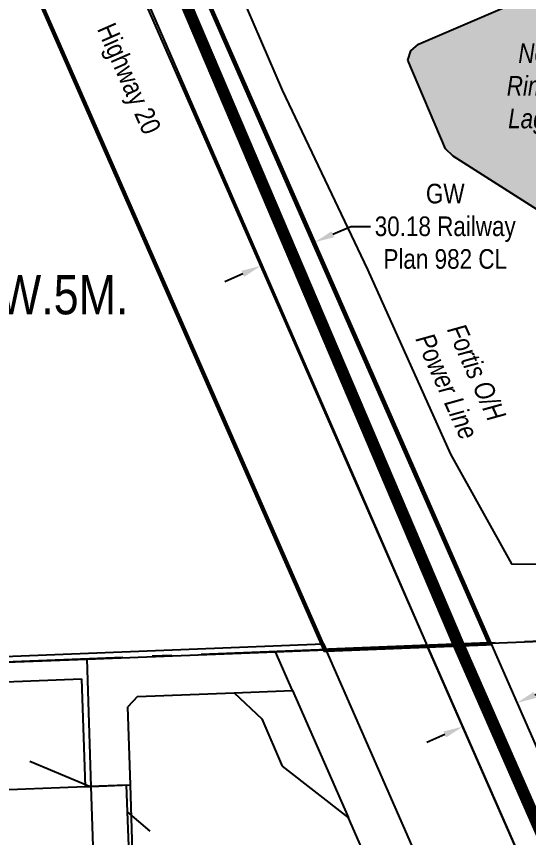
# Model space of a CAD drawing. Extents: x 665644 to 689199, y 5825051 to 5844826.
# Drawn here: x 687665.8 to 687927.1, y 5836525.6 to 5836944.5 of the extents above; entities that cross this region are included whole.
import ezdxf
from ezdxf.enums import TextEntityAlignment as Align

# ---------------------------------------------------------------- set-up
doc = ezdxf.new("R2010")
doc.units = 0
doc.header["$LTSCALE"] = 5
doc.header["$PDSIZE"] = 0.5
for name, pattern in [('BORDER2', [22.225, 6.35, -3.175, 6.35, -3.175, 0, -3.175]), ('foc-QUARTERLINE', [33, 25, -3, 2, -3]), ('foc-RAIL', [35, 25, -10])]:
    doc.linetypes.add(name, pattern=pattern)
doc.layers.get('Defpoints').update_dxf_attribs({"color": 9})
doc.layers.add('AS-COUNTY', color=7, linetype='BORDER2', lineweight=60, true_color=0xcc33ff)
for name, color, linetype in [('AS-POWER', 104, 'foc-POWER'), ('AS-POWER-T', 104, 'Continuous'), ('AS-RAILWAY', 13, 'TRACKS'), ('AS-TELEPHONE', 224, 'foc-TEL'), ('C-SYMBOL', 7, 'Continuous'), ('F-RW', 190, 'Continuous'), ('L-QSEC', 8, 'foc-QUARTERLINE'), ('L-ROAD-T', 7, 'Continuous'), ('L-TITLEDB', 4, 'Continuous'), ('L-TITLEDB-T', 4, 'Continuous'), ('T-WATER', 160, 'Continuous'), ('T-WATER-H', 133, 'Continuous'), ('T-WATER-T', 170, 'Continuous')]:
    doc.layers.add(name, color=color, linetype=linetype)
doc.styles.add('175L', font='ARIALN.TTF', dxfattribs={"height": 20})
doc.styles.add('80CG', font='ARIALN.TTF', dxfattribs={"height": 10})
doc.styles.add('80L', font='ARIALN.TTF', dxfattribs={"height": 10})
doc.styles.add('foc-LtypeFont', font='ARIALN.TTF', dxfattribs={"height": 7.35})
doc.linetypes.add('foc-POWER', pattern='A,6,-1,["P",foc-LtypeFont,S=0.2,R=0,X=-0.625,Y=-0.75],-1.24,4', length=12.24)
doc.linetypes.add('foc-TEL', pattern='A,2,-1,["T",foc-LtypeFont,S=0.2,R=0,X=-0.425,Y=-0.75],-1.24,8', length=12.24)
doc.linetypes.add('foc-TEL-NOLINE', pattern='A,0,-2,["T",foc-LtypeFont,S=0.2,R=0,X=-0.425,Y=-0.75],-10.24', length=12.24)
doc.linetypes.add('TRACKS', pattern='A,3.81,[130,ltypeshp1.shx,S=6.35,R=0,X=0,Y=0],3.81', length=7.62)
doc.dimstyles.new('Compass 5 000', dxfattribs={"dimscale": 5, "dimtxt": 9, "dimasz": 2, "dimexe": 0.2, "dimexo": 0.0625, "dimgap": 0.5, "dimtad": 0, "dimtih": 1, "dimtoh": 1, "dimzin": 0, "dimdsep": 46, "dimtxsty": '80CG', "dimcen": 0.1, "dimse1": 1, "dimse2": 1, "dimclrd": 256, "dimclrt": 256, "dimaunit": 1, "dimadec": 4, "dimazin": 0, "dimtfac": 0.06, "dimtofl": 0, "dimtmove": 0, "dimatfit": 1, "dimfxl": 0.2, "dimtolj": 1, "dimtzin": 0, "dimlwd": -1, "dimarcsym": 0})

# ---------------------------------------------------------------- blocks, each defined once
blk = doc.blocks.new('*D2620')
at = {"layer": 'Defpoints', "color": 0, "transparency": 16777216}
for p in [(687921.15, 5836594.36), (687975.62, 5836470.25), (687948, 5836458.12)]:
    blk.add_point(p, dxfattribs=at)
at = {"layer": 'L-TITLEDB-T', "transparency": 16777216}
for p, q in [((687930.3, 5836598.38), (687939.47, 5836602.4)), ((687939.47, 5836602.4), (687949.47, 5836602.4)), ((687884.36, 5836578.22), (687875.2, 5836574.2))]:
    blk.add_line(p, q, dxfattribs=at)
for points in [[(687929.63, 5836599.91), (687930.97, 5836596.86), (687921.15, 5836594.36)], [(687883.69, 5836579.74), (687885.03, 5836576.69), (687893.52, 5836582.24)]]:
    blk.add_solid(points, dxfattribs=at)
at = {"layer": 'L-TITLEDB-T', "transparency": 16777216, "insert": (687988.19, 5836602.4), "char_height": 10, "attachment_point": 5, "style": '80CG'}
blk.add_mtext('\\A1;GW\\P30.18 Railway\\PPlan 132 0734', dxfattribs=at)
blk = doc.blocks.new('*D2622')
at = {"layer": 'Defpoints', "color": 0, "transparency": 16777216}
for p in [(687818.03, 5836829.34), (687824.63, 5836814.31), (687797, 5836802.19)]:
    blk.add_point(p, dxfattribs=at)
at = {"layer": 'L-TITLEDB-T', "transparency": 16777216}
for p, q in [((687827.19, 5836833.36), (687836.35, 5836837.38)), ((687836.35, 5836837.38), (687846.35, 5836837.38)), ((687781.24, 5836813.2), (687772.09, 5836809.18))]:
    blk.add_line(p, q, dxfattribs=at)
for points in [[(687826.52, 5836834.89), (687827.86, 5836831.83), (687818.03, 5836829.34)], [(687780.57, 5836814.72), (687781.91, 5836811.67), (687790.4, 5836817.22)]]:
    blk.add_solid(points, dxfattribs=at)
at = {"layer": 'L-TITLEDB-T', "transparency": 16777216, "insert": (687884.55, 5836837.38), "char_height": 10, "attachment_point": 5, "style": '80CG'}
blk.add_mtext('\\A1;GW\\P30.18 Railway\\PPlan 982 CL', dxfattribs=at)

msp = doc.modelspace()

# ---------------------------------------------------------------- hatches: boundary and pattern name
at = {"layer": 'T-WATER-H'}
h = msp.add_hatch(color=256, dxfattribs=at)
h.dxf.hatch_style = 1
h.paths.add_polyline_path([(687865.477, 5836922.232), (687866.976, 5836927.022), (687870.871, 5836930.313), (688007.785, 5836989.245), (688010.48, 5836987.747), (688069.447, 5836851.814), (688067.049, 5836848.222), (687984.961, 5836813.222), (687981.667, 5836814.122), (687888.526, 5836873.128), (687884.633, 5836877.021)])

# ---------------------------------------------------------------- linework, layer by layer
at = {"layer": 'AS-COUNTY', "const_width": 2, "flags": 128}
msp.add_lwpolyline([(688570.098, 5834920.354), (688526.66, 5835019.106), (689099.066, 5835041.128), (689035.236, 5836668.495), (688209.68, 5836636.699), (688177.055, 5837440.041), (688146.331, 5838243.664), (687727.456, 5838227.425, -0.027746), (687726.199, 5838031.873), (687689.457, 5837420.74), (687686.027, 5837363.258, 0.09637), (687724.417, 5837052.946, 0.0029261), (687727.516, 5837043.344, 0.0242512), (687757.334, 5836965.676), (687907.177, 5836624.501), (687823.115, 5836621.174), (687657.303, 5836998.653), (687617.746, 5837088.665, 0.2424679), (687276.404, 5837365.251)], format="xyb", dxfattribs=at)
at = {"layer": 'AS-POWER', "flags": 128}
for points in [[(687726.332, 5837104.753), (687758.567, 5837006.298), (687801.422, 5836906.911), (687844.925, 5836815.439), (687887.281, 5836721.208), (687918.284, 5836665.177), (688011.585, 5836664.916), (688095.682, 5836665.921), (688186.548, 5836668.066), (688207.321, 5836667.442), (688238.941, 5836668.583)], [(687721.894, 5836552.379), (687703.041, 5836551.657), (687672.675, 5836564.462)], [(687722.466, 5836538.809), (687721.942, 5836552.477)], [(687722.339, 5836538.808), (687733.762, 5836528.821)], [(687724.472, 5836486.408), (687722.466, 5836538.809)]]:
    msp.add_lwpolyline(points, dxfattribs=at)
at = {"layer": 'AS-RAILWAY', "linetype": 'foc-RAIL', "ltscale": 0.7, "const_width": 5, "flags": 128}
msp.add_lwpolyline([(688637.913, 5834922.816), (687891.449, 5836624.112), (687710.811, 5837048.649, -0.0963483), (687671.806, 5837364.66), (687675.252, 5837422.084), (687681.315, 5837522.38)], format="xyb", dxfattribs=at)
at = {"layer": 'AS-RAILWAY', "linetype": 'Continuous', "flags": 128}
for points in [[(688635.624, 5834921.811), (687889.154, 5836623.12), (687708.468, 5837047.771, -0.0963778), (687669.312, 5837364.822), (687672.756, 5837422.234), (687678.819, 5837522.531)], [(688640.202, 5834923.82), (687893.744, 5836625.104), (687713.154, 5837049.527, -0.0963187), (687674.301, 5837364.499), (687677.747, 5837421.935), (687683.81, 5837522.229)]]:
    msp.add_lwpolyline(points, format="xyb", dxfattribs=at)
at = {"layer": 'AS-TELEPHONE', "linetype": 'foc-TEL-NOLINE', "flags": 128}
msp.add_lwpolyline([(687275.667, 5837417.131, -0.2484562), (687664.228, 5837109.417), (687875.407, 5836623.493), (688222.619, 5835832.339), (688621.806, 5834922.191)], format="xyb", dxfattribs=at)
at = {"layer": 'F-RW', "flags": 128}
for points in [[(687647.073, 5836604.524), (687699.039, 5836606.564)], [(687699.039, 5836606.564), (687700.802, 5836551.602)]]:
    msp.add_lwpolyline(points, dxfattribs=at)
at = {"layer": 'L-QSEC', "flags": 128}
msp.add_lwpolyline([(688214.707, 5836636.898), (687299.908, 5836601.041)], dxfattribs=at)
at = {"layer": 'L-TITLEDB', "flags": 128}
for points in [[(687822.432, 5836624.416), (687658.018, 5836999.045)], [(687758.051, 5836966.031), (687859.671, 5836734.448)], [(687730.419, 5836953.907), (687875.407, 5836623.493)], [(687859.671, 5836734.448), (687907.801, 5836624.765)], [(687907.801, 5836624.765), (688118.209, 5836633.164)], [(687616.704, 5836616.339), (687822.432, 5836624.416)], [(687822.432, 5836624.416), (687823.727, 5836621.465)], [(687875.407, 5836623.493), (687891.631, 5836624.13)], [(688035.693, 5836258.318), (687875.407, 5836623.493)], [(687891.631, 5836624.13), (687907.801, 5836624.765)], [(687907.801, 5836624.765), (688007.961, 5836396.575)], [(687701.715, 5836616.674), (687797.962, 5836620.452)], [(687797.962, 5836620.452), (687823.727, 5836621.465)], [(687806.644, 5836600.664), (687797.962, 5836620.452)], [(687982.804, 5836258.912), (687823.727, 5836621.465)], [(687646.752, 5836614.516), (687701.715, 5836616.674)], [(687701.715, 5836616.674), (687703.8, 5836551.72)], [(687727.567, 5836597.559), (687722.625, 5836592.371)], [(687727.567, 5836597.559), (687776.879, 5836599.496)], [(687776.879, 5836599.496), (687806.644, 5836600.664)], [(687776.879, 5836599.496), (687790.977, 5836586.133)], [(687806.644, 5836600.664), (687835.126, 5836535.752)], [(687723.905, 5836552.508), (687722.625, 5836592.371)], [(687790.977, 5836586.133), (687801.371, 5836562.025)], [(687801.371, 5836562.025), (687835.126, 5836535.752)], [(687648.836, 5836549.562), (687700.802, 5836551.602)], [(687700.802, 5836551.602), (687703.8, 5836551.72)], [(687703.8, 5836551.72), (687723.905, 5836552.508)], [(687703.8, 5836551.72), (687706.57, 5836465.384)], [(687726.25, 5836479.438), (687723.905, 5836552.508)], [(687857.991, 5836483.641), (687835.126, 5836535.752)]]:
    msp.add_lwpolyline(points, dxfattribs=at)
at = {"layer": 'T-WATER', "flags": 128}
msp.add_lwpolyline([(687865.477, 5836922.232), (687866.976, 5836927.022), (687870.871, 5836930.313), (688007.785, 5836989.245), (688010.48, 5836987.747), (688069.447, 5836851.814), (688067.049, 5836848.222), (687984.961, 5836813.222), (687981.667, 5836814.122), (687888.526, 5836873.128), (687884.633, 5836877.021)], close=True, dxfattribs=at)

# ---------------------------------------------------------------- texts
at = {"layer": 'AS-POWER-T', "insert": (687893.354, 5836791.159), "char_height": 10.00124, "attachment_point": 1, "rotation": 294.20368, "style": '175L'}
msp.add_mtext_dynamic_manual_height_columns('\\pi2.5502;{\\fArial Narrow|b0|i1|c0|p34;Fortis O/H\\P\\pi0.32276;Power Line}', width=57.1191, gutter_width=50, heights=[0], dxfattribs=at)
at = {"layer": 'C-SYMBOL', "color": 3, "style": '175L'}
msp.add_text('N.E.1/4 Sec. 28-42-2-W.5M.', height=20.00248, rotation=359.98126, dxfattribs=at).set_placement((687579.073, 5836786.583), align=Align.BOTTOM_CENTER)
at = {"layer": 'L-ROAD-T', "insert": (687715.683, 5836942.643), "char_height": 10.00124, "attachment_point": 1, "rotation": 293.69434, "style": '80L'}
msp.add_mtext_dynamic_manual_height_columns('\\pi0.48635;Highway 20', width=59.38377, gutter_width=50, heights=[0], dxfattribs=at)
at = {"layer": 'T-WATER-T', "insert": (687898.702, 5836930.776), "char_height": 10.00124, "attachment_point": 1, "rotation": 359.98126, "style": '80L'}
msp.add_mtext_dynamic_manual_height_columns('\\pi23.138;{\\fArial Narrow|b0|i1|c0|p34;North\\P\\pi17.237;Rimbey\\P\\pi17.94;Lagoon}', width=73.44925, gutter_width=50, heights=[0], dxfattribs=at)

# ---------------------------------------------------------------- dimensions: what is measured, and where the dimension line sits
at = {"layer": 'L-TITLEDB-T'}
for base, p1, p2, angle, text, picture, middle in [((687818.031, 5836829.342), (687796.995, 5836802.186), (687824.627, 5836814.311), 23.69213, 'GW\\P30.18 Railway\\PPlan 982 CL', '*D2622', (687884.548, 5836837.381)), ((687921.145, 5836594.363), (687947.995, 5836458.118), (687975.624, 5836470.245), 23.69819, 'GW\\P30.18 Railway\\PPlan 132 0734', '*D2620', (687988.191, 5836602.404))]:
    dim = msp.add_linear_dim(base=base, p1=p1, p2=p2, angle=angle, text=text, dimstyle='Compass 5 000', dxfattribs=at)
    dim.commit()
    dim.dimension.update_dxf_attribs({"geometry": picture, "text_midpoint": middle, "dimtype": 161})

doc.saveas('drawing.dxf')
